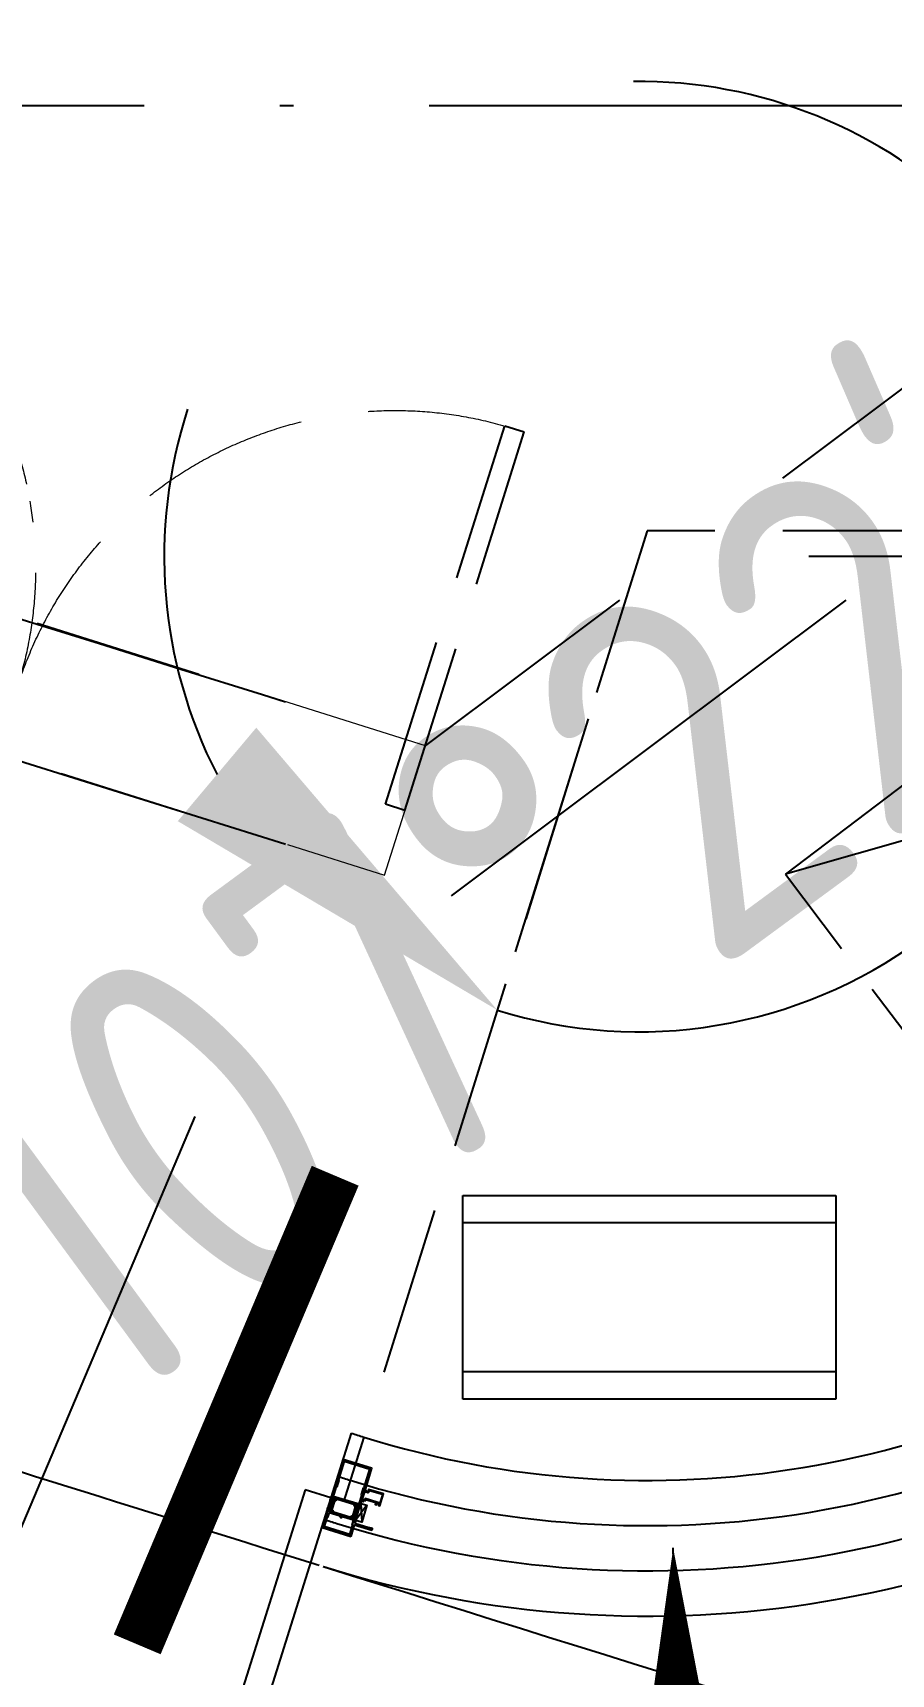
# Model space of a CAD drawing. Header units: inches. Extents: x 0 to 1813292486, y 0 to 3473589894.
# Drawn here: x 600437380 to 600438646, y 3473225106 to 3473227525 of the extents above; entities that cross this region are included whole.
import ezdxf

# ---------------------------------------------------------------- set-up
doc = ezdxf.new("R2010")
doc.units = ezdxf.units.IN
doc.header["$LTSCALE"] = 1000
doc.header["$MEASUREMENT"] = 0
for name, pattern in [('AX-MALL-DIM-P02$0$DASH', [0.35, 0.25, -0.1]), ('AX-MALL-GIRD-200$0$DOTE', [2.42, 2, -0.2, 0.02, -0.2]), ('AX-MALL-WALL-P02-QT$0$DASH', [0.35, 0.25, -0.1])]:
    doc.linetypes.add(name, pattern=pattern)
for name, color, linetype in [('A-Anno-Note', 241, 'Continuous'), ('AX-MALL-DIM-P02$0$A-Anno-Dims', 3, 'Continuous'), ('AX-MALL-DIM-P02$0$A-Detl-Patt', 8, 'Continuous'), ('AX-MALL-DIM-P02$0$A-Detl-Thin', 131, 'Continuous'), ('AX-MALL-DIM-SY-P02$0$DIM_IDEN', 3, 'Continuous'), ('AX-MALL-GIRD-200$0$A-Grid', 222, 'AX-MALL-GIRD-200$0$DOTE'), ('AX-MALL-P02-200$0$A-Anno-Note', 241, 'Continuous'), ('AX-MALL-WALL-P02$0$A-Anno-Note', 241, 'Continuous'), ('AX-MALL-WALL-P02-QT$0$A-Anno-Note', 241, 'Continuous'), ('AX-MALL-WALL-P02-QT$0$A-Curt', 151, 'Continuous'), ('AX-MALL-WALL-P02-QT$0$A-Detl-Patt', 8, 'Continuous'), ('AX-MALL-WALL-P02-QT$0$A-Detl-Thin', 131, 'Continuous'), ('AX-MALL-WALL-P02-QT$0$A-Fixt', 81, 'Continuous'), ('AX-MALL-WALL-P02-QT$0$A-Hdrl', 31, 'Continuous'), ('AX-MALL-WALL-P02-QT$0$A-Wind', 4, 'Continuous'), ('AX-MALL-WALL-P02-QT$0$GASKET', 2, 'Continuous'), ('AX-MALL-WALL-P02-QT$0$STSF', 2, 'Continuous'), ('AX-MALL-ZTKD-P02$0$A-Anno-Note', 241, 'Continuous')]:
    doc.layers.add(name, color=color, linetype=linetype)
doc.layers.add('AX-MALL-WALL-P02-QT$0$AM_SUPPR', color=6, linetype='Continuous', lineweight=30)
doc.layers.add('AX-MALL-WALL-P02-QT$0$M-AUX-TO-ARCH', color=1, linetype='Continuous', plot=False)
doc.styles.add('AX-MALL-DIM-P02$0$_TCH_DIM_T3', font='gbenor.shx')
doc.dimstyles.new('AX-MALL-DIM-P02$0$_TCH_ARROW&&180', dxfattribs={"dimtxt": 535.5, "dimasz": 540, "dimexe": 450, "dimexo": 450, "dimgap": 137.25, "dimtad": 1, "dimdec": 0, "dimzin": 0, "dimdsep": 46, "dimtxsty": 'AX-MALL-DIM-P02$0$_TCH_DIM_T3', "dimcen": 0.09, "dimclrt": 7, "dimaunit": 1, "dimadec": 3, "dimazin": 2, "dimtfac": 1, "dimtdec": 0, "dimtix": 1, "dimtmove": 2, "dimatfit": 3, "dimfxl": 500, "dimtolj": 1, "dimtzin": 0, "dimarcsym": 0})

# ---------------------------------------------------------------- blocks, each defined once
blk = doc.blocks.new('AX-MALL-GIRD-200')
at = {"layer": 'AX-MALL-GIRD-200$0$A-Grid'}
blk.add_line((600223757.4, 3473147635.4), (600581653.4, 3473014308.6), dxfattribs=at)
blk = doc.blocks.new('AX-MALL-WALL-P02-QT$0$JB-AC(O)-Hide')
for p, q in [((-225, 175), (-450, 175)), ((-450, 175), (-450, 37.5)), ((-450, 175), (-225, 87.5)), ((150, 175), (-150, 175)), ((450, 175), (225, 175)), ((225, 87.5), (450, 175)), ((450, 37.5), (450, 175)), ((-150, 58.3), (0, 0)), ((0, 0), (150, 58.3)), ((-150, -58.3), (0, 0)), ((0, 0), (150, -58.3)), ((-450, -37.5), (-450, -175)), ((450, -175), (450, -37.5)), ((-450, -175), (-225, -87.5)), ((225, -87.5), (450, -175)), ((-450, -175), (-225, -175)), ((-150, -175), (150, -175)), ((225, -175), (450, -175))]:
    blk.add_line(p, q)
blk = doc.blocks.new('AX-MALL-WALL-P02-QT$0$tj')
at = {"layer": 'AX-MALL-WALL-P02-QT$0$A-Detl-Patt'}
h = blk.add_hatch(dxfattribs=at)
h.set_pattern_fill('STEEL', color=256, scale=100, angle=50.4318)
h.set_pattern_definition([(75, (-14278.2, 156289.83), (-153.340725, 41.08752), []), (75, (-14317.88, 156358.57), (-153.340725, 41.08752), [])])
edge = h.paths.add_edge_path()
edge.add_line((88101.3, 47666.6), (87883.9, 47459.8))
edge.add_line((87883.9, 47459.8), (91571.5, 43584.6))
edge.add_arc((262949.4, 558937.7), 543101.4, 251.605736, 260.028867)
edge.add_arc((172180.8, -2862.1), 27100, 64.71287, 96.9316, ccw=False)
edge.add_arc((262949, 558936.3), 543100, 261.615511, 271.725148)
edge.add_line((279299, 16082.5), (279299, 16382.7))
edge.add_arc((262949, 558936.3), 542800, 261.620204, 271.726101, ccw=False)
edge.add_arc((172180.8, -2862.1), 27400, 64.80632, 96.83816)
edge.add_arc((262949.4, 558937.7), 542801.4, 251.613639, 260.024173, ccw=False)
edge.add_line((91737.3, 43845.7), (88101.3, 47666.6))
blk.add_lwpolyline([(88103, 47737.3), (87813.2, 47461.6), (91543.9, 43541.1, 0.036779), (168908.9, 23989.2, -0.141654), (183742.1, 21592.7, 0.044166), (279349, 16034), (279349, 16434.2, -0.044144), (183859, 21979.8, 0.140545), (168919.8, 24393.5, -0.036705), (91764.9, 43889.2), (88103, 47737.3)], format="xyb", dxfattribs=at)
blk.add_lwpolyline([(88101.3, 47666.6), (87883.9, 47459.8), (91571.5, 43584.6, 0.036769), (168910.3, 24039.8, -0.141514), (183756.7, 21641.1, 0.04414), (279299, 16082.5), (279299, 16382.7, -0.044124), (183844.5, 21931.4, 0.140683), (168918.5, 24342.9, -0.036714), (91737.3, 43845.7)], format="xyb", close=True, dxfattribs=at)
at = {"layer": 'AX-MALL-WALL-P02-QT$0$A-Detl-Thin'}
blk.add_arc((262949.4, 558937.7), 543301.4, 251.503162, 255.290454, dxfattribs=at)
at = {"layer": 'AX-MALL-WALL-P02-QT$0$A-Hdrl', "ltscale": 6}
blk.add_arc((262949.4, 558937.7), 543501.4, 251.503287, 255.290454, dxfattribs=at)
blk = doc.blocks.new('AX-MALL-WALL-P02-QT$0$1')
at = {"layer": 'AX-MALL-WALL-P02-QT$0$A-Detl-Patt', "linetype": 'AX-MALL-WALL-P02-QT$0$DASH', "extrusion": (0, 0, -1)}
for p, q in [((108521.7, -109072.2), (108772.2, -108543.5)), ((108548.8, -109085), (108799.3, -108556.4)), ((108799.3, -108556.4), (108772.2, -108543.5)), ((109579.1, -109573.1), (109829.5, -109044.4)), ((109829.5, -109044.4), (109856.6, -109057.2)), ((108521.7, -109072.2), (108548.8, -109085)), ((109606.2, -109585.9), (109856.6, -109057.2)), ((109606.2, -109585.9), (109579.1, -109573.1))]:
    blk.add_line(p, q, dxfattribs=at)
at = {"layer": 'AX-MALL-WALL-P02-QT$0$A-Detl-Patt', "linetype": 'AX-MALL-WALL-P02-QT$0$DASH', "lineweight": 13, "extrusion": (0, 0, -1)}
blk.add_lwpolyline([(-108799.2, -108556.5, 0.406722), (-109064, -109329.1, 0.406722), (-109829.4, -109044.6)], format="xyb", dxfattribs=at)
at = {"layer": 'AX-MALL-WALL-P02-QT$0$A-Detl-Patt', "linetype": 'AX-MALL-WALL-P02-QT$0$DASH', "lineweight": 13}
blk.add_lwpolyline([(108478.9, -109162.6), (109563.4, -109676.3), (109649, -109495.5), (108564.5, -108981.8)], close=True, dxfattribs=at)
blk = doc.blocks.new('AX-MALL-WALL-P02-QT$0$JB-AC(i)-Li')
for p, q in [((-275, 0), (275, 0)), ((-275, 0), (275, 0)), ((-275, -300), (-275, 0)), ((275, 0), (275, -300)), ((-275, -40), (275, -40)), ((275, -260), (-275, -260)), ((275, -300), (-275, -300))]:
    blk.add_line(p, q)
blk = doc.blocks.new('AX-MALL-WALL-P02-QT$0$A$C45704BEF')
at = {"color": 3, "ltscale": 10}
blk.add_lwpolyline([(18.8, -25), (17.5, -25), (17.5, -23), (15.5, -23), (15.5, -7), (18.5, -7), (18.5, -5.3, 0.414214), (18.2, -5), (17.8, -5, 0.414), (17.5, -5.3), (17.5, -5.7, -0.483847), (17.1, -6), (15.9, -5.7), (15.9, -1.3), (17.1, -1, -0.47418), (17.5, -1.3), (17.5, -1.7, 0.414), (17.8, -2), (18.2, -2, 0.414214), (18.5, -1.7), (18.5, 0), (0, 0), (0, -22.9), (1, -22.9), (1, -22.4), (3, -22.4, -0.414214), (3.5, -22.9), (3.5, -25), (2.9, -25.5, 0.498868), (2.9, -25.9), (5, -27.4, 0.819287), (5.5, -27), (4.5, -25.5), (4.5, -22.9, 0.414214), (3, -21.4), (1, -21.4), (1, -3.2, -0.414209), (3.2, -1), (14.5, -1), (14.5, -6), (14.5, -6), (14.5, -24), (16.5, -24), (16.5, -25), (16.5, -27.2, 0.658242), (17.3, -27.6), (19.1, -25.9, 0.682714), (18.8, -25)], format="xyb", dxfattribs=at)
blk = doc.blocks.new('AX-MALL-WALL-P02-QT$0$尺寸分格点')
at = {"ltscale": 10}
h = blk.add_hatch(color=1, dxfattribs=at)
h.dxf.hatch_style = 1
edge = h.paths.add_edge_path()
edge.add_line((0, -1.5), (0, 0))
edge.add_line((0, 0), (-1.5, 0))
edge.add_arc((0, 0), 1.5, 180, 270)
edge = h.paths.add_edge_path()
edge.add_line((0, 1.5), (0, 0))
edge.add_line((0, 0), (1.5, 0))
edge.add_arc((0, 0), 1.5, 0, 90)
for p, q in [((-2.5, 0), (2.5, 0)), ((0, -2.5), (0, 2.5))]:
    blk.add_line(p, q)
blk.add_circle((0, 0), 1.5)
blk = doc.blocks.new('AX-MALL-WALL-P02-QT$0$定位点')
blk.add_blockref('AX-MALL-WALL-P02-QT$0$尺寸分格点', (0, 0))
blk = doc.blocks.new('AX-MALL-WALL-P02-QT$0$A$C40565891')
h = blk.add_hatch()
h.set_pattern_fill('NET', color=6, scale=0.5, angle=315)
h.set_pattern_definition([(225, (-8954763.8857, -14331520.9494), (-1.12253201513, 1.12253201513), []), (135, (-8954763.8857, -14331520.9494), (1.12253201513, 1.12253201513), [])])
edge = h.paths.add_edge_path()
edge.add_line((-2.9, -1), (-17.1, -1))
edge.add_arc((-17.1, -2), 1, 90, 120)
edge.add_line((-17.6, -1.1), (-19.3, -2.1))
edge.add_line((-19.3, -2.1), (-19.6, -2.1))
edge.add_arc((-19.6, -1.7), 0.4, 180, 270, ccw=False)
edge.add_line((-20, -1.7), (-20, 1.7))
edge.add_arc((-19.6, 1.7), 0.4, 90, 180, ccw=False)
edge.add_line((-19.6, 2.1), (-19.3, 2.1))
edge.add_line((-19.3, 2.1), (-17.6, 1.1))
edge.add_arc((-17.1, 2), 1, 240, 270)
edge.add_line((-17.1, 1), (-2.9, 1))
edge.add_arc((-2.9, 2), 1, 270, 300)
edge.add_line((-2.4, 1.1), (-0.7, 2.1))
edge.add_line((-0.7, 2.1), (-0.4, 2.1))
edge.add_arc((-0.4, 1.7), 0.4, 0, 90, ccw=False)
edge.add_line((0, 1.7), (0, -1.7))
edge.add_arc((-0.4, -1.7), 0.4, 270, 360, ccw=False)
edge.add_line((-0.4, -2.1), (-0.7, -2.1))
edge.add_line((-0.7, -2.1), (-2.4, -1.1))
edge.add_arc((-2.9, -2), 1, 60, 90)
at = {"layer": 'AX-MALL-WALL-P02-QT$0$STSF', "lineweight": 40}
blk.add_lwpolyline([(-2.9, -1), (-17.1, -1, 0.131652), (-17.6, -1.1), (-19.3, -2.1), (-19.6, -2.1, -0.414214), (-20, -1.7), (-20, 1.7, -0.414214), (-19.6, 2.1), (-19.3, 2.1), (-17.6, 1.1, 0.131652), (-17.1, 1), (-2.9, 1, 0.131652), (-2.4, 1.1), (-0.7, 2.1), (-0.4, 2.1, -0.414214), (0, 1.7), (0, -1.7, -0.414214), (-0.4, -2.1), (-0.7, -2.1), (-2.4, -1.1, 0.131652)], format="xyb", close=True, dxfattribs=at)
blk = doc.blocks.new('AX-MALL-WALL-P02-QT$0$A$C5DA96DE0')
at = {"layer": 'AX-MALL-WALL-P02-QT$0$AM_SUPPR', "color": 3}
for points in [[(-22, 105.2), (-22, 46.6, -0.414214), (-21.7, 46.3), (-21.7, 45.3, -0.414214), (-21.9, 45.1), (-22.1, 45.1, 0.315299), (-22.3, 45), (-22.9, 43.4, 0.548619), (-22.7, 43.1), (-20, 43.3, 0.176327), (-19.8, 43.4), (-19.5, 43.8, 0.57735), (-19.5, 44.1), (-19.7, 44.1, -0.310745), (-19.9, 44.3), (-20.2, 46.2), (-20.2, 46.3, -0.664495), (-19.4, 46.7, 0.196262), (-19.2, 46.6), (-15.8, 46.6, -0.414214), (-15.5, 46.3), (-15.5, 46), (-16.5, 44.3, 0.57968), (-16.4, 44.1), (-15.1, 44.1, 0.266079), (-14.2, 44.6), (-13.3, 46.1, -0.266079), (-12.5, 46.6), (-12.5, 46.6), (12.5, 46.6, -0.266079), (13.3, 46.1), (14.2, 44.6, 0.266079), (15.1, 44.1), (16.4, 44.1, 0.57968), (16.5, 44.3), (15.5, 46), (15.5, 46.3, -0.414214), (15.8, 46.6), (19.2, 46.6, 0.196262), (19.4, 46.7, -0.664495), (20.2, 46.3), (20.2, 46.2), (19.9, 44.3, -0.310745), (19.7, 44.1), (19.5, 44.1, 0.57735), (19.5, 43.8), (19.8, 43.4, 0.176327), (20, 43.3), (22.7, 43.1, 0.548619), (22.9, 43.4), (22.3, 45, 0.315299), (22.1, 45.1), (21.9, 45.1, -0.414214), (21.7, 45.3), (21.7, 46.3, -0.414214), (22, 46.6), (22, 73.9)], [(-12.5, 26.6), (-12.5, 26.6, -0.266079), (-13.3, 27.1), (-14.2, 28.6, 0.266079), (-15.1, 29.1), (-16.4, 29.1, 0.57968), (-16.5, 28.9), (-15.5, 27.2), (-15.5, 26.9, -0.414214), (-15.8, 26.6), (-19.2, 26.6, 0.196262), (-19.4, 26.5, -0.664495), (-20.2, 26.9), (-20.2, 27), (-19.9, 28.9, -0.310745), (-19.7, 29.1), (-19.5, 29.1, 0.57735), (-19.5, 29.4), (-19.8, 29.8, 0.176327), (-20, 29.9), (-22.7, 30.1, 0.548619), (-22.9, 29.8), (-22.3, 28.2, 0.315299), (-22.1, 28.1), (-21.9, 28.1, -0.414214), (-21.7, 27.9), (-21.7, 26.9, -0.414214), (-22, 26.6), (-22, 0), (22, 0), (22, 18)], [(22, 20), (22, 26.6, -0.414214), (21.7, 26.9), (21.7, 27.9, -0.414214), (21.9, 28.1), (22.1, 28.1, 0.315299), (22.3, 28.2), (22.9, 29.8, 0.548619), (22.7, 30.1), (20, 29.9, 0.176327), (19.8, 29.8), (19.5, 29.4, 0.57735), (19.5, 29.1), (19.7, 29.1, -0.310745), (19.9, 28.9), (20.2, 27), (20.2, 26.9, -0.664495), (19.4, 26.5, 0.196262), (19.2, 26.6), (15.8, 26.6, -0.414214), (15.5, 26.9), (15.5, 27.2), (16.5, 28.9, 0.57968), (16.4, 29.1), (15.1, 29.1, 0.266079), (14.2, 28.6), (13.3, 27.1, -0.266079), (12.5, 26.6), (-12.5, 26.6)]]:
    blk.add_lwpolyline(points, format="xyb", dxfattribs=at)
for points in [[(22, 73.9), (22, 73.9), (22, 105.2), (-22, 105.2)], [(-19.8, 103), (-19.8, 103), (-19.8, 74.7), (-19, 73.7), (-19, 68.7), (-19, 63.7), (-20, 62.7), (-20, 48.8), (20, 48.8), (20, 62.7), (19, 63.7), (19, 68.7), (19, 73.7), (19.8, 74.7), (19.8, 103), (-19.8, 103)], [(-19, 24.4), (-19, 16.6), (-19.8, 15.6), (-19.8, 2.2), (-19.8, 2.2), (19.8, 2.2), (19.8, 15.6), (19, 16.6), (19, 24.4), (-19, 24.4)], [(22, 20), (44, 20), (44, 20.4), (45, 20.1), (45, 20.4), (46, 20.1), (46, 20.4), (47, 20.1), (47, 20.4), (48, 20.1), (48, 20.4), (49, 20.4), (49, 18), (22, 18)]]:
    blk.add_lwpolyline(points, dxfattribs=at)
at = {"color": 6, "ltscale": 10, "xscale": -0.9999999999999999, "rotation": 90}
blk.add_blockref('AX-MALL-WALL-P02-QT$0$A$C40565891', (-17.7, 26.6), dxfattribs=at)
at = {"color": 6, "ltscale": 10, "rotation": 270}
blk.add_blockref('AX-MALL-WALL-P02-QT$0$A$C40565891', (17.7, 26.6), dxfattribs=at)
blk = doc.blocks.new('AX-MALL-WALL-P02-QT$0$A$C3B8A2171')
at = {"color": 6}
for p, q in [((22, 27), (31.3, 1)), ((31.3, 27), (22, 1))]:
    blk.add_line(p, q, dxfattribs=at)
blk.add_lwpolyline([(22, 27), (31.3, 27), (31.3, 1), (22, 1)], close=True, dxfattribs=at)
at = {"color": 6, "ltscale": 10}
blk.add_blockref('AX-MALL-WALL-P02-QT$0$A$C5DA96DE0', (0, -23.7), dxfattribs=at)
at = {"color": 6, "ltscale": 10, "rotation": 270}
blk.add_blockref('AX-MALL-WALL-P02-QT$0$A$C45704BEF', (49.9, 50.2), dxfattribs=at)
at = {"layer": 'AX-MALL-WALL-P02-QT$0$GASKET', "extrusion": (0, 0, -1), "zscale": -1, "rotation": 270}
blk.add_blockref('AX-MALL-WALL-P02-QT$0$定位点', (0, 0), dxfattribs=at)
blk = doc.blocks.new('AX-MALL-WALL-P02-QT$0$mqst2')
at = {"color": 6, "ltscale": 10, "rotation": 342.9824868632635}
blk.add_blockref('AX-MALL-WALL-P02-QT$0$A$C3B8A2171', (224244.5, -21936.2), dxfattribs=at)
blk = doc.blocks.new('AX-MALL-WALL-P02-QT$0$$DorLib2D$00000002')
for p, q in [((-0.5, 0), (-0.5, 0.4875)), ((-0.475, 0.4875), (-0.5, 0.4875)), ((-0.475, 0), (-0.475, 0.4875)), ((0.475, 0), (0.475, 0.4875)), ((0.475, 0.4875), (0.5, 0.4875)), ((0.5, 0), (0.5, 0.4875)), ((-0.5, 0), (-0.475, 0)), ((0.5, 0), (0.475, 0))]:
    blk.add_line(p, q)
at = {"lineweight": 13}
for centre, start, end in [((-0.4875, 0), 0, 88.5307), ((0.4875, 0), 91.4693, 180)]:
    blk.add_arc(centre, 0.4875, start, end, dxfattribs=at)
blk = doc.blocks.new('AX-MALL-WALL-P02-QT')
at = {"layer": 'AX-MALL-WALL-P02-QT$0$A-Curt'}
blk.add_line((600254715.3, 3473134014.2), (600254592.4, 3473133856.4), dxfattribs=at)
for centre, radius, start, end in [((600255588.7, 3473135108.5), 1400, 232.1909, 339.5682), ((600255588.7, 3473135108.5), 1466.7, 232.1909, 339.5682), ((600255588.7, 3473135108.5), 1533.3, 232.1909, 339.5682), ((600255588.7, 3473135108.5), 1600, 232.2034, 339.5682), ((600585645.6, 3473560475.2), 539799.8, 232.18882, 232.190861), ((600585645.6, 3473560475.2), 539866.5, 232.18881, 232.190861), ((600585645.7, 3473560475.2), 539933.2, 232.188799, 232.190861), ((600585645.6, 3473560475.2), 539999.8, 232.188788, 232.190185)]:
    blk.add_arc(centre, radius, start, end, dxfattribs=at)
at = {"layer": 'AX-MALL-WALL-P02-QT$0$A-Detl-Thin', "linetype": 'AX-MALL-WALL-P02-QT$0$DASH', "ltscale": 3}
for points in [[(600256522.3, 3473135322.8), (600255171.8, 3473134925.8, -0.001858), (600253581.5, 3473136165.6, -0.001038)], [(600256835, 3473135206.3), (600255130.1, 3473134705.1, -0.001824), (600253508.2, 3473135968.9)]]:
    blk.add_lwpolyline(points, format="xyb", dxfattribs=at)
at = {"layer": 'AX-MALL-WALL-P02-QT$0$A-Detl-Thin'}
blk.add_lwpolyline([(600254607.9, 3473133844.4, 0.002579), (600259027.1, 3473130451.7, 0.002579)], format="xyb", dxfattribs=at)
at = {"layer": 'AX-MALL-WALL-P02-QT$0$A-Wind'}
blk.add_arc((600585645.6, 3473560475.2), 539999.8, 232.019023, 232.188789, dxfattribs=at)
at = {"layer": 'AX-MALL-WALL-P02-QT$0$A-Anno-Note', "rotation": 339.5681613092181}
blk.add_blockref('AX-MALL-WALL-P02-QT$0$mqst2', (600052179.3, 3473232742.4), dxfattribs=at)
at = {"layer": 'AX-MALL-WALL-P02-QT$0$A-Detl-Thin', "rotation": 339.5681613091762}
blk.add_blockref('AX-MALL-WALL-P02-QT$0$tj', (600144118.7, 3473128496.3), dxfattribs=at)
at = {"layer": 'AX-MALL-WALL-P02-QT$0$A-Fixt'}
for name, p, rotation in [('AX-MALL-WALL-P02-QT$0$JB-AC(O)-Hide', (600256084.3, 3473134524.4), 196.6778566536089), ('AX-MALL-WALL-P02-QT$0$JB-AC(i)-Li', (600255249.6, 3473134189), 339.5681613375581)]:
    blk.add_blockref(name, p, dxfattribs=dict(at, rotation=rotation))
at = {"layer": 'AX-MALL-WALL-P02-QT$0$A-Wind'}
blk.add_blockref('AX-MALL-GIRD-200', (0, 0), dxfattribs=at)
at = {"layer": 'AX-MALL-WALL-P02-QT$0$A-Wind', "xscale": 1600, "yscale": -1600, "zscale": 200, "rotation": 322.1039059571606}
blk.add_blockref('AX-MALL-WALL-P02-QT$0$$DorLib2D$00000002', (600254022.6, 3473134426.7), dxfattribs=at)
at = {"layer": 'AX-MALL-WALL-P02-QT$0$M-AUX-TO-ARCH', "rotation": 347.396339527624}
blk.add_blockref('AX-MALL-WALL-P02-QT$0$1', (600172057.2, 3473265708.7), dxfattribs=at)
blk = doc.blocks.new('AX-MALL-WALL-P02')
at = {"layer": 'AX-MALL-WALL-P02$0$A-Anno-Note'}
blk.add_blockref('AX-MALL-WALL-P02-QT', (0, 0), dxfattribs=at)
blk = doc.blocks.new('AX-MALL-ZTKD-P02')
at = {"layer": 'AX-MALL-ZTKD-P02$0$A-Anno-Note'}
blk.add_blockref('AX-MALL-GIRD-200', (0, 0), dxfattribs=at)
blk = doc.blocks.new('AX-MALL-DIM-SY-P02')
at = {"layer": 'AX-MALL-DIM-SY-P02$0$DIM_IDEN', "color": 1}
blk.add_line((600254661.9, 3473134532.5), (600249930.5, 3473129521.3), dxfattribs=at)
at = {"layer": 'AX-MALL-DIM-SY-P02$0$DIM_IDEN', "color": 1, "const_width": 75}
blk.add_lwpolyline([(600254825.5, 3473134378.1), (600254310.7, 3473133832.7)], dxfattribs=at)
blk = doc.blocks.new('*D554')
at = {"layer": 'AX-MALL-DIM-P02$0$A-Anno-Dims', "color": 0, "lineweight": -2, "transparency": 16777216}
for p, q in [((600256136.3, 3473134863.8), (600255798.9, 3473134989.5)), ((600255190, 3473134594.6), (600255410.7, 3473134879))]:
    blk.add_line(p, q, dxfattribs=at)
for start, end in [(24.9112, 70.2542), (141.5048, 186.8478), (232.1909, 339.5682)]:
    blk.add_arc((600255564.2, 3473135076.9), 700.5, start, end, dxfattribs=at)
at = {"layer": 'AX-MALL-DIM-P02$0$A-Anno-Dims', "color": 0, "transparency": 16777216}
for points in [[(600256289.5, 3473135375.5), (600256109.6, 3473135368.4), (600256220.6, 3473134832.4)], [(600254947, 3473135037.7), (600254790.4, 3473134949), (600255134.8, 3473134523.5)]]:
    blk.add_solid(points, dxfattribs=at)
at = {"layer": 'AX-MALL-DIM-P02$0$A-Anno-Dims', "color": 7, "transparency": 16777216, "insert": (600255645.1, 3473134792.7), "char_height": 535.5, "attachment_point": 5, "rotation": 15.8795, "style": 'AX-MALL-DIM-P02$0$_TCH_DIM_T3'}
blk.add_mtext('\\A1;107°22\'38"', dxfattribs=at)
blk = doc.blocks.new('AX-MALL-DIM-P02')
at = {"layer": 'AX-MALL-DIM-P02$0$A-Anno-Dims'}
blk.add_lwpolyline([(600254925.7, 3473133179.2, 178.2, 0, 0), (600255101.2, 3473133689.9, 0, 0, 0)], format="xyseb", dxfattribs=at)
blk.add_lwpolyline([(600254468.1, 3473131847.6), (600254984.2, 3473133349.5), (600255101.2, 3473133689.9)], dxfattribs=at)
at = {"layer": 'AX-MALL-DIM-P02$0$A-Detl-Patt', "linetype": 'AX-MALL-DIM-P02$0$DASH'}
for p, q in [((600255588.7, 3473135108.5), (600254669.2, 3473133923.4)), ((600256994.4, 3473134584.9), (600255588.7, 3473135108.5))]:
    blk.add_line(p, q, dxfattribs=at)
at = {"layer": 'AX-MALL-DIM-P02$0$A-Anno-Dims'}
blk.add_blockref('AX-MALL-DIM-SY-P02', (0, 0), dxfattribs=at)
at = {"layer": 'AX-MALL-DIM-P02$0$A-Detl-Thin'}
blk.add_blockref('AX-MALL-ZTKD-P02', (0, 0), dxfattribs=at)
at = {"layer": 'AX-MALL-DIM-P02$0$A-Anno-Dims'}
dim = blk.add_angular_dim_3p(base=(600255953.6416, 3473134494.6359), center=(600255564.2116, 3473135076.8928), p1=(600254914.0994, 3473134239.0492), p2=(600256557.9793, 3473134706.6852), dimstyle='AX-MALL-DIM-P02$0$_TCH_ARROW&&180', override={"dimgap": 0}, dxfattribs=at)
dim.commit()
dim.dimension.update_dxf_attribs({"geometry": '*D554', "text_midpoint": (600255645.0607, 3473134792.684), "dimtype": 133, "text_rotation": 15.8795})
blk = doc.blocks.new('AX-MALL-P02-200')
at = {"layer": 'AX-MALL-P02-200$0$A-Anno-Note'}
blk.add_blockref('AX-MALL-WALL-P02', (0, 0), dxfattribs=at)
blk.add_blockref('AX-MALL-DIM-P02', (0, 0), dxfattribs=at)

msp = doc.modelspace()

# ---------------------------------------------------------------- block references
at = {"layer": 'A-Anno-Note', "rotation": 20.43183869077545}
msp.add_blockref('AX-MALL-P02-200', (1250392458.5, 9048125.7), dxfattribs=at)

doc.saveas('drawing.dxf')
